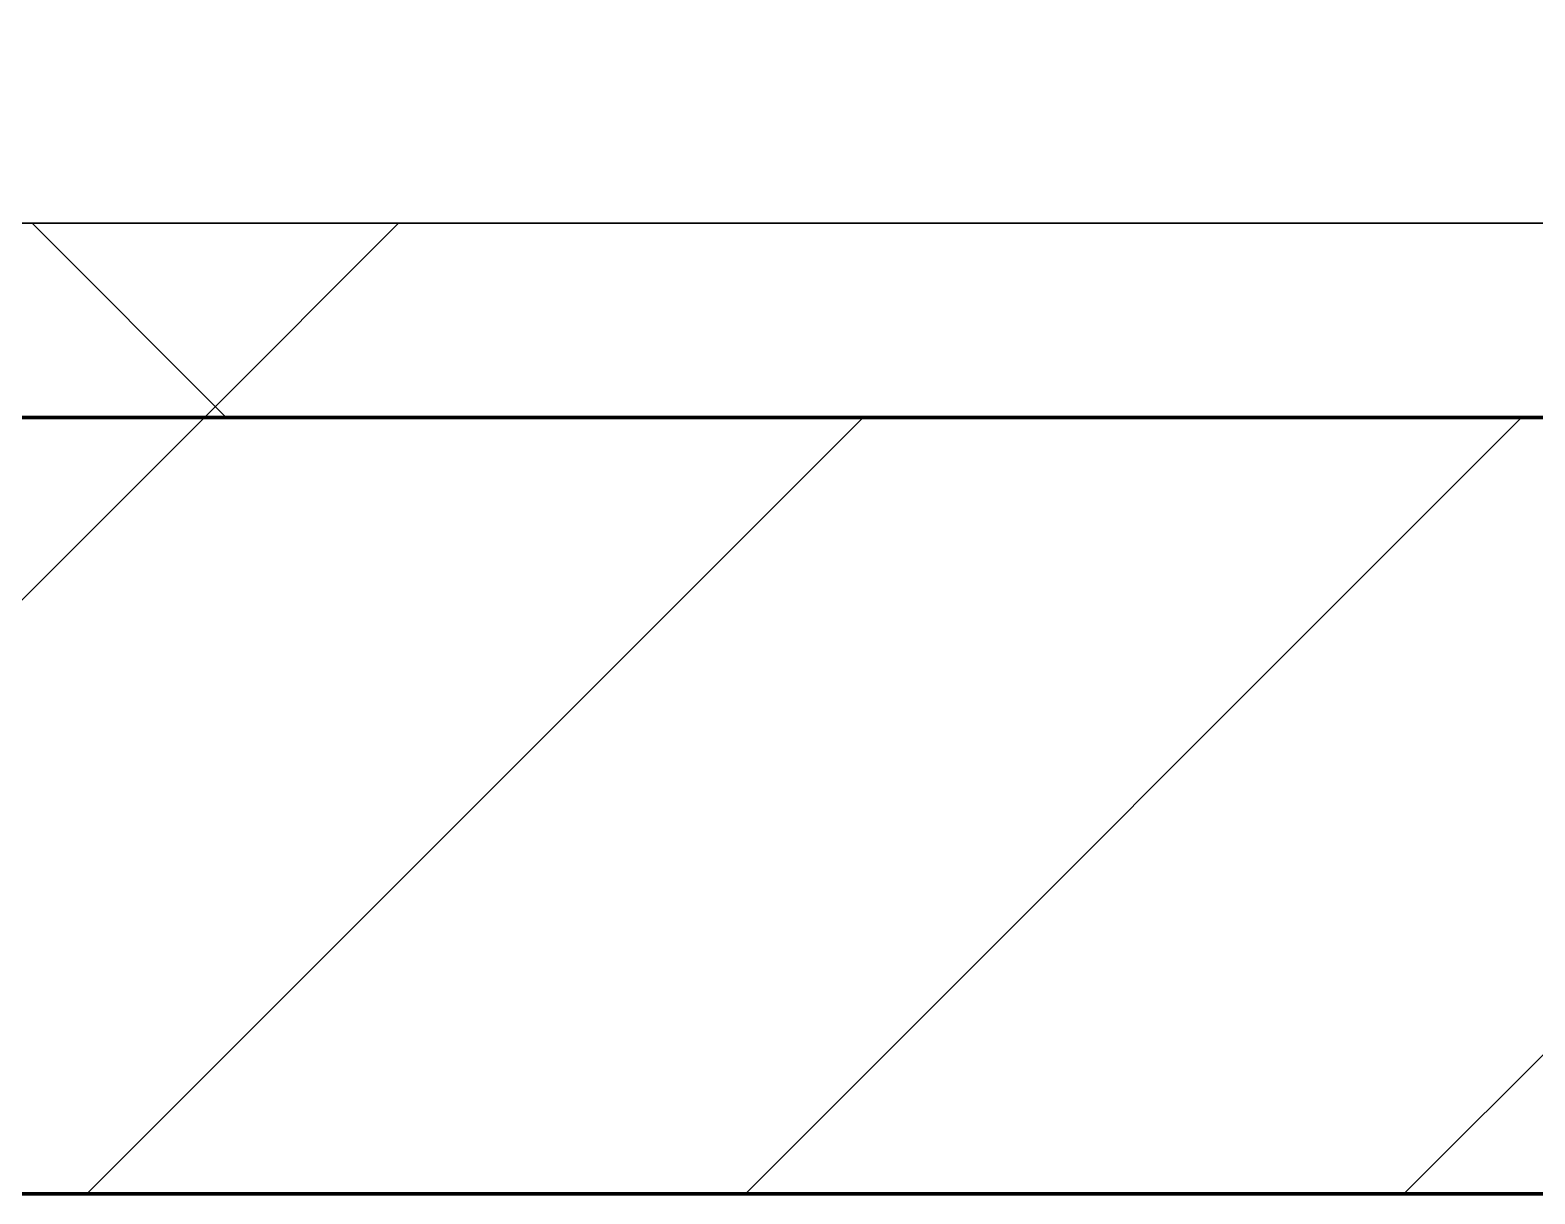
# Model space of a CAD drawing. Header units: millimetres. Extents: x -853432 to -773672, y -18171 to 22484.
# Drawn here: x -801482.4 to -801094.6, y -4021 to -3721.2 of the extents above; entities that cross this region are included whole.
import ezdxf
from ezdxf.xclip import XClip

# ---------------------------------------------------------------- set-up
doc = ezdxf.new("R2010")
doc.units = ezdxf.units.MM
doc.header["$XCLIPFRAME"] = 0
for name, color, linetype, lineweight in [('A-GLAZ-CURT', 2, 'Continuous', 9), ('A-WALL', 5, 'Continuous', 35), ('A-WALL-FNSH', 2, 'Continuous', 35), ('A-WALL-PATT', 1, 'Continuous', 35)]:
    doc.layers.add(name, color=color, linetype=linetype, lineweight=lineweight)
doc.layers.add('A11_ALU.SOLID SHEET', color=2, linetype='Continuous')

# ---------------------------------------------------------------- blocks, each defined once
blk = doc.blocks.new('PPLS-PP19_Custom Tile Pattern - Custom Tile Pattern-V142-4251-01 ENLARGED CONCOURSE LEVEL - REFLECTED CEILING PLAN - SHEET 2')
at = {"layer": 'A-GLAZ-CURT'}
for p, q in [((-300, 0), (300, 0)), ((300, 0), (-300, 0)), ((195.99, 0), (213.31, 0)), ((213.31, 0), (195.99, 0)), ((230.06, 0), (300, 0)), ((-300, -50), (300, -50)), ((300, -50), (-300, -50))]:
    blk.add_line(p, q, dxfattribs=at)
for points, knots in [([(291.72, 0), (281.01, 0), (251.45, 0), (207.11, 0), (177.41, 0), (159.34, 0), (158.33, 0), (158.3, 0)], [-276.94687, -276.94687, -276.94687, -276.94687, -244.693688, -187.987675, -143.776725, -129.632772, -123.352749, -123.352749, -123.352749, -123.352749]), ([(159.07, 0), (159.13, 0), (160.84, 0), (165.21, 0), (174.15, 0), (185.98, 0), (208.82, 0), (219.42, 0), (230.06, 0)], [-115.643202, -115.643202, -115.643202, -115.643202, -114.681583, -87.660824, -65.295536, -41.623857, -24.459831, 0, 0, 0, 0]), ([(247.1, 0), (246.76, 0), (245.04, 0), (238.34, 0), (226.56, 0), (221.1, 0), (200.27, 0), (182.99, 0), (174.27, 0), (169.67, 0), (168.99, 0)], [-9649.085549, -9649.085549, -9649.085549, -9649.085549, -9581.591397, -9406.094246, -9221.510254, -9016.44624, -8717.832359, -8253.978395, -8152.463617, -8069.855175, -8069.855175, -8069.855175, -8069.855175]), ([(215.22, 0), (214.62, 0), (210.55, 0), (203.98, 0), (187.54, 0), (175.3, 0), (169.49, 0)], [-203.825446, -203.825446, -203.825446, -203.825446, -198.527383, -184.406837, -162.427601, -142.916156, -142.916156, -142.916156, -142.916156]), ([(171.51, 0), (176.48, 0), (193.23, 0), (201.73, 0), (208.81, 0), (213.9, 0), (241.96, 0), (266.73, 0), (281.71, 0), (291.71, 0), (296.52, 0), (297.86, 0), (298.09, 0)], [-7971.819559, -7971.819559, -7971.819559, -7971.819559, -7784.112253, -7606.717214, -7289.299508, -7042.621073, -6582.165592, -6068.460911, -5766.029927, -5566.724884, -5280.360606, -5199.253518, -5199.253518, -5199.253518, -5199.253518]), ([(172.07, 0), (177.66, 0), (187.87, 0), (201.08, 0), (207.47, 0), (213.96, 0), (215.11, 0)], [-255.364076, -255.364076, -255.364076, -255.364076, -237.955587, -223.92608, -215.862851, -208.75215, -208.75215, -208.75215, -208.75215]), ([(300, 0), (288.22, 0), (262, 0), (230.43, 0), (219.94, 0), (219.02, 0)], [-12528.858583, -12528.858583, -12528.858583, -12528.858583, -11905.454923, -11162.864862, -10856.732305, -10856.732305, -10856.732305, -10856.732305]), ([(219.9, 0), (220.86, 0), (227.84, 0), (242.06, 0), (246.54, 0), (246.96, 0)], [-10670.940496, -10670.940496, -10670.940496, -10670.940496, -10511.382485, -9925.173265, -9834.877357, -9834.877357, -9834.877357, -9834.877357]), ([(284.76, 0), (284.76, 0), (285.09, 0), (287.21, 0), (290.23, 0), (291.59, 0)], [-4110.630118, -4110.630118, -4110.630118, -4110.630118, -4053.389046, -3959.664717, -3889.802614, -3889.802614, -3889.802614, -3889.802614]), ([(297.38, 0), (295.84, 0), (291.62, 0), (285.38, 0), (284.87, 0)], [-4803.172655, -4803.172655, -4803.172655, -4803.172655, -4358.271401, -4143.037883, -4143.037883, -4143.037883, -4143.037883]), ([(292.23, 0), (292.55, 0), (295.17, 0), (297.76, 0), (300, 0)], [-3878.983974, -3878.983974, -3878.983974, -3878.983974, -3862.421465, -3746.95702, -3746.95702, -3746.95702, -3746.95702])]:
    blk.add_open_spline(points, degree=3, knots=knots, dxfattribs=at)
blk.add_open_spline([(300, 0), (297.44, 0), (294.88, 0), (292.32, 0)], degree=3, dxfattribs=at)
blk = doc.blocks.new('PPLS-PP19_Custom Tile Pattern - Custom Tile Pattern-V143-4251-01 ENLARGED CONCOURSE LEVEL - REFLECTED CEILING PLAN - SHEET 2')
at = {"layer": 'A-GLAZ-CURT'}
for p, q in [((-300, 0), (300, 0)), ((300, 0), (-300, 0)), ((-293.07, 0), (-275.75, 0)), ((-275.75, 0), (-293.07, 0)), ((-222.32, 0), (-205, 0)), ((-205, 0), (-222.32, 0)), ((-300, -50), (300, -50)), ((300, -50), (-300, -50))]:
    blk.add_line(p, q, dxfattribs=at)
at = {"layer": 'A-GLAZ-CURT', "flags": 128}
for points in [[(-300, 0), (-291.56, 0), (-283.3, 0), (-275.2, 0), (-267.26, 0), (-259.45, 0), (-251.77, 0), (-244.2, 0), (-236.74, 0), (-229.36, 0), (-222.06, 0), (-214.83, 0), (-207.71, 0), (-200.76, 0), (-194.02, 0), (-187.54, 0), (-181.38, 0), (-175.58, 0), (-170.38, 0)], [(-170.38, 0), (-174.47, 0), (-179.49, 0), (-184.81, 0), (-190.44, 0), (-196.37, 0), (-202.58, 0), (-209.04, 0), (-215.73, 0), (-222.63, 0), (-229.72, 0), (-236.97, 0), (-244.39, 0), (-251.96, 0), (-259.67, 0), (-267.51, 0), (-275.48, 0), (-283.55, 0), (-291.73, 0), (-300, 0)], [(-170.25, 0), (-165.64, 0), (-162.01, 0), (-159.53, 0), (-157.46, 0), (-154.52, 0), (-149.42, 0), (-141.84, 0), (-132.81, 0), (-126.08, 0)], [(-125.17, 0), (-128.55, 0), (-134.16, 0), (-140.03, 0), (-145.5, 0), (-150.63, 0), (-155.53, 0), (-160.27, 0), (-164.95, 0), (-169.65, 0)]]:
    blk.add_lwpolyline(points, dxfattribs=at)
at = {"layer": 'A-GLAZ-CURT'}
for points, knots in [([(-300, 0), (-284.65, 0), (-236.57, 0), (-174.61, 0), (-129.95, 0), (-112.4, 0), (-104.38, 0), (-101.47, 0)], [-5323.127839, -5323.127839, -5323.127839, -5323.127839, -4502.809032, -2700.551212, -1002.059161, -460.363443, -225.888703, -225.888703, -225.888703, -225.888703]), ([(-171.17, 0), (-184.6, 0), (-218.63, 0), (-262.56, 0), (-294.48, 0), (-300, 0)], [-16151.889957, -16151.889957, -16151.889957, -16151.889957, -15131.813646, -13729.592194, -13439.944408, -13439.944408, -13439.944408, -13439.944408]), ([(-137.88, 0), (-140.56, 0), (-147.66, 0), (-147.69, 0), (-158.72, 0), (-174.02, 0), (-185.59, 0), (-209.77, 0), (-232.01, 0), (-255.22, 0), (-262.59, 0), (-264.9, 0), (-265.4, 0)], [-3187.727384, -3187.727384, -3187.727384, -3187.727384, -2919.378265, -2477.344047, -2237.412286, -2029.680487, -1755.085331, -1400.429864, -858.079193, -543.655514, -208.940337, 0, 0, 0, 0]), ([(-258.6, 0), (-257.91, 0), (-254.26, 0), (-241.25, 0), (-225.99, 0), (-213.1, 0), (-200.2, 0), (-187.01, 0), (-176.88, 0), (-171.08, 0)], [-5722.54675, -5722.54675, -5722.54675, -5722.54675, -5657.471696, -5413.335975, -5017.494783, -4832.723979, -4666.091899, -4349.945572, -4071.073527, -4071.073527, -4071.073527, -4071.073527]), ([(-133.82, 0), (-135.51, 0), (-137.8, 0), (-149.31, 0), (-162.01, 0), (-177.91, 0), (-199.46, 0), (-216.65, 0), (-231.26, 0), (-233.46, 0), (-234, 0)], [-2731.647847, -2731.647847, -2731.647847, -2731.647847, -2418.507304, -2308.929706, -2113.765672, -1763.376603, -1422.553702, -978.033455, -846.069444, -682.911962, -682.911962, -682.911962, -682.911962]), ([(-233.49, 0), (-233.44, 0), (-232.38, 0), (-230.74, 0), (-225.3, 0), (-223.63, 0)], [-455.274641, -455.274641, -455.274641, -455.274641, -440.605512, -119.536984, 0, 0, 0, 0]), ([(-223.63, 0), (-219.39, 0), (-206.17, 0), (-188.58, 0), (-169.02, 0), (-152.12, 0), (-136.84, 0), (-127.33, 0), (-124.19, 0), (-123.43, 0), (-123.28, 0)], [-5463.295695, -5463.295695, -5463.295695, -5463.295695, -5161.076232, -4739.070012, -4465.409639, -4149.119819, -3839.893365, -3647.167523, -3488.92562, -3439.852845, -3439.852845, -3439.852845, -3439.852845]), ([(-170.4, 0), (-169.15, 0), (-164.33, 0), (-158.7, 0), (-157.22, 0)], [-4060.31962, -4060.31962, -4060.31962, -4060.31962, -4000.813434, -3840.635403, -3840.635403, -3840.635403, -3840.635403]), ([(-101.94, 0), (-111.77, 0), (-133, 0), (-157.73, 0), (-170.39, 0)], [-18185.849118, -18185.849118, -18185.849118, -18185.849118, -17136.203329, -16171.804183, -16171.804183, -16171.804183, -16171.804183]), ([(-152.35, 0), (-151.03, 0), (-147.71, 0), (-143.57, 0), (-138.62, 0)], [-3494.978217, -3494.978217, -3494.978217, -3494.978217, -3371.022232, -3227.460399, -3227.460399, -3227.460399, -3227.460399]), ([(-118.78, 0), (-121.86, 0), (-126.28, 0), (-136.96, 0), (-147.46, 0), (-150.03, 0), (-150.57, 0)], [-5938.474035, -5938.474035, -5938.474035, -5938.474035, -5700.061948, -5508.838257, -5298.784692, -5196.16478, -5196.16478, -5196.16478, -5196.16478]), ([(-150.34, 0), (-150.07, 0), (-147.75, 0), (-142.6, 0), (-127.26, 0), (-107.3, 0), (-90.42, 0), (-75.26, 0), (-68.41, 0), (-65.12, 0), (-63.63, 0)], [-4948.728362, -4948.728362, -4948.728362, -4948.728362, -4883.323924, -4440.880425, -4054.690705, -3793.097032, -3402.597032, -3144.956779, -3050.982048, -2969.237017, -2969.237017, -2969.237017, -2969.237017]), ([(-26.75, 0), (-27.82, 0), (-36.18, 0), (-53.55, 0), (-78.2, 0), (-110.94, 0), (-130.52, 0), (-147.74, 0), (-149.07, 0)], [-8718.362214, -8718.362214, -8718.362214, -8718.362214, -8532.293389, -8073.216054, -7508.296369, -7004.680444, -6449.282163, -6277.220794, -6277.220794, -6277.220794, -6277.220794]), ([(-148.23, 0), (-146.94, 0), (-140.15, 0), (-137.28, 0), (-133.93, 0), (-128.78, 0), (-126.5, 0)], [-6162.058746, -6162.058746, -6162.058746, -6162.058746, -6017.569127, -5560.701257, -5364.112219, -5231.017328, -5231.017328, -5231.017328, -5231.017328]), ([(-101.44, 0), (-101.74, 0), (-109.86, 0), (-122.65, 0), (-139.03, 0), (-146.11, 0), (-146.95, 0)], [-1390.379834, -1390.379834, -1390.379834, -1390.379834, -1374.161226, -945.742622, -741.901385, -489.130243, -489.130243, -489.130243, -489.130243]), ([(-146.69, 0), (-146.59, 0), (-145.49, 0), (-135.69, 0), (-128.29, 0), (-125.15, 0)], [-420.34245, -420.34245, -420.34245, -420.34245, -406.956646, -290.263673, 0, 0, 0, 0]), ([(-127.41, 0), (-131.63, 0), (-133.16, 0), (-134.09, 0), (-134.15, 0)], [-8540.990293, -8540.990293, -8540.990293, -8540.990293, -8266.114998, -8246.473386, -8246.473386, -8246.473386, -8246.473386]), ([(-134.15, 0), (-133.32, 0), (-130.31, 0), (-117.33, 0), (-92.04, 0), (-74.02, 0), (-62.74, 0), (-60.36, 0), (-59.97, 0)], [-7657.439573, -7657.439573, -7657.439573, -7657.439573, -7293.749979, -6839.55839, -6236.997189, -5713.340575, -5140.470607, -5006.787413, -5006.787413, -5006.787413, -5006.787413]), ([(-120.13, 0), (-120.14, 0), (-120.24, 0), (-121.3, 0), (-129.25, 0), (-133.82, 0)], [-2933.992132, -2933.992132, -2933.992132, -2933.992132, -2920.575025, -2840.280255, -2731.647847, -2731.647847, -2731.647847, -2731.647847]), ([(-113.43, 0), (-113.44, 0), (-113.96, 0), (-119.73, 0), (-125.43, 0), (-127.03, 0), (-127.41, 0)], [-328.499627, -328.499627, -328.499627, -328.499627, -282.672656, -98.539552, -24.539552, 0, 0, 0, 0]), ([(-126.5, 0), (-122.44, 0), (-108.71, 0), (-86.68, 0), (-63.44, 0), (-54.4, 0), (-48.53, 0), (-38.89, 0), (-33.7, 0), (-32.49, 0)], [-5231.017328, -5231.017328, -5231.017328, -5231.017328, -4994.692869, -4542.524482, -4008.285538, -3689.699207, -3546.54457, -3315.260113, -3241.350495, -3241.350495, -3241.350495, -3241.350495]), ([(-125.15, 0), (-124.93, 0), (-121.96, 0), (-113.01, 0), (-98.9, 0), (-85.29, 0), (-71.67, 0), (-65.93, 0), (-65.07, 0)], [-3362.7396, -3362.7396, -3362.7396, -3362.7396, -3342.215224, -3074.362186, -2902.289527, -2605.247022, -2322.099534, -2241.8264, -2241.8264, -2241.8264, -2241.8264]), ([(-122.08, 0), (-122.01, 0), (-121.69, 0), (-121.2, 0), (-120.88, 0)], [-3136.336417, -3136.336417, -3136.336417, -3136.336417, -3110.304437, -3035.164275, -3035.164275, -3035.164275, -3035.164275]), ([(-36.33, 0), (-36.43, 0), (-37.27, 0), (-45.02, 0), (-46.13, 0), (-60.59, 0), (-81.23, 0), (-99.51, 0), (-114.02, 0), (-117.28, 0), (-118.78, 0)], [-1855.773136, -1855.773136, -1855.773136, -1855.773136, -1810.870157, -1672.078046, -1405.135169, -1060.00838, -740.068933, -229.489605, -116.330425, 0, 0, 0, 0]), ([(-117.74, 0), (-117.19, 0), (-114.78, 0), (-113.43, 0), (-113.43, 0)], [-821.249067, -821.249067, -821.249067, -821.249067, -394.672656, -330.879064, -330.879064, -330.879064, -330.879064]), ([(-36.62, 0), (-36.62, 0), (-40.35, 0), (-44.32, 0), (-58.97, 0), (-85.2, 0), (-107.61, 0), (-116.56, 0), (-117.56, 0)], [-4069.478503, -4069.478503, -4069.478503, -4069.478503, -3858.647035, -3538.256648, -2842.901703, -2193.204658, -1433.981041, -985.49888, -985.49888, -985.49888, -985.49888]), ([(-115.82, 0), (-114.96, 0), (-111.39, 0), (-104.99, 0), (-102.13, 0)], [-5724.064692, -5724.064692, -5724.064692, -5724.064692, -5430.283136, -5236.91025, -5236.91025, -5236.91025, -5236.91025]), ([(9.32, 0), (9.08, 0), (7.65, 0), (2.57, 0), (-12.23, 0), (-25.64, 0), (-40, 0), (-56.24, 0), (-75.59, 0), (-94, 0), (-112.01, 0), (-114.94, 0), (-115.63, 0)], [-2922.926651, -2922.926651, -2922.926651, -2922.926651, -2882.788014, -2720.818881, -2518.50168, -2125.455881, -1792.521578, -1466.981642, -1208.454564, -789.402658, -501.969187, -243.577221, -243.577221, -243.577221, -243.577221]), ([(-101.48, 0), (-99.69, 0), (-92.91, 0), (-71.33, 0), (-42.53, 0), (-12.78, 0), (4.23, 0), (9.64, 0), (10.14, 0), (10.18, 0)], [-5222.48466, -5222.48466, -5222.48466, -5222.48466, -5103.229623, -4799.173296, -4065.652676, -3589.737505, -3285.047089, -3066.359526, -3044.715262, -3044.715262, -3044.715262, -3044.715262]), ([(-72.93, 0), (-75.51, 0), (-84.07, 0), (-94.62, 0), (-101.44, 0)], [-19442.345229, -19442.345229, -19442.345229, -19442.345229, -18935.241197, -18203.526895, -18203.526895, -18203.526895, -18203.526895]), ([(-91.46, 0), (-90.09, 0), (-84.7, 0), (-77.43, 0), (-72.73, 0), (-72.64, 0), (-72.64, 0)], [-19832.387487, -19832.387487, -19832.387487, -19832.387487, -19753.885894, -19541.04734, -19478.625389, -19471.062469, -19471.062469, -19471.062469, -19471.062469]), ([(-63.96, 0), (-64.13, 0), (-72.5, 0), (-80.63, 0), (-86.16, 0)], [-2171.769325, -2171.769325, -2171.769325, -2171.769325, -2007.031671, -1681.3698, -1681.3698, -1681.3698, -1681.3698]), ([(-29.03, 0), (-33.97, 0), (-43.74, 0), (-56.37, 0), (-71.66, 0), (-77.83, 0), (-82.66, 0), (-83.28, 0), (-83.28, 0)], [-2680.714891, -2680.714891, -2680.714891, -2680.714891, -2413.671296, -2161.752162, -2006.592567, -1646.621388, -1424.436217, -1393.971743, -1393.971743, -1393.971743, -1393.971743]), ([(-83.28, 0), (-83.28, 0), (-82.91, 0), (-76.14, 0), (-62.97, 0), (-48.14, 0), (-36.78, 0), (-34.18, 0), (-32.51, 0)], [-1393.4169, -1393.4169, -1393.4169, -1393.4169, -1353.722004, -1274.333717, -1073.56893, -651.549973, -296.515819, -108.592735, -108.592735, -108.592735, -108.592735]), ([(-66.39, 0), (-66.39, 0), (-63.63, 0), (-53.86, 0), (-38.71, 0), (-33.47, 0)], [-2493.31794, -2493.31794, -2493.31794, -2493.31794, -2315.303971, -1809.437387, -999.289695, -999.289695, -999.289695, -999.289695]), ([(31.18, 0), (25.97, 0), (11.99, 0), (-16.92, 0), (-47.42, 0), (-65.77, 0), (-66.37, 0), (-66.38, 0)], [-4496.803627, -4496.803627, -4496.803627, -4496.803627, -4222.080604, -3745.412743, -2981.410125, -2542.574734, -2498.224237, -2498.224237, -2498.224237, -2498.224237]), ([(-63.63, 0), (-61.49, 0), (-57.39, 0), (-54.49, 0), (-45.2, 0), (-40.79, 0), (-40.46, 0), (-40.44, 0)], [-2969.237017, -2969.237017, -2969.237017, -2969.237017, -2851.217951, -2734.127174, -2474.780881, -2410.990208, -2350.645972, -2350.645972, -2350.645972, -2350.645972]), ([(-58.83, 0), (-58.37, 0), (-57.29, 0), (-54.23, 0), (-46.33, 0), (-42.62, 0), (-41.76, 0)], [-4859.52896, -4859.52896, -4859.52896, -4859.52896, -4680.891996, -4469.85053, -4321.566175, -4270.495146, -4270.495146, -4270.495146, -4270.495146]), ([(-51.83, 0), (-51.83, 0), (-51.78, 0), (-47.4, 0), (-46.01, 0), (-40.22, 0), (-36.78, 0)], [-632.814994, -632.814994, -632.814994, -632.814994, -627.965721, -508.377888, -260.442412, 0, 0, 0, 0]), ([(35.48, 0), (35.33, 0), (31.29, 0), (24.07, 0), (12.82, 0), (-2.9, 0), (-20.62, 0), (-32.81, 0), (-44.85, 0), (-51.43, 0), (-51.79, 0)], [-2321.679171, -2321.679171, -2321.679171, -2321.679171, -2313.748533, -2106.613311, -1925.670641, -1617.263037, -1290.787923, -1039.307308, -819.71621, -644.910881, -644.910881, -644.910881, -644.910881]), ([(-41.76, 0), (-39.9, 0), (-37.72, 0), (-36.92, 0), (-36.77, 0)], [-4270.495146, -4270.495146, -4270.495146, -4270.495146, -4161.040818, -4106.245333, -4106.245333, -4106.245333, -4106.245333]), ([(-36.29, 0), (-36.29, 0), (-34.66, 0), (-28.88, 0), (-26.95, 0), (-26.54, 0)], [-9150.272121, -9150.272121, -9150.272121, -9150.272121, -9057.163041, -8919.836787, -8834.607043, -8834.607043, -8834.607043, -8834.607043]), ([(-33.16, 0), (-33.01, 0), (-32.44, 0), (-31.16, 0), (-30.52, 0)], [-2389.676162, -2389.676162, -2389.676162, -2389.676162, -2357.633367, -2323.618664, -2323.618664, -2323.618664, -2323.618664]), ([(-32.48, 0), (-32.27, 0), (-31.25, 0), (-29.94, 0), (-28.57, 0)], [-107.228596, -107.228596, -107.228596, -107.228596, -83.513472, 0, 0, 0, 0]), ([(-32.34, 0), (-26.28, 0), (-16.36, 0), (8.61, 0), (15.02, 0), (22.91, 0), (31, 0), (39.04, 0), (51.19, 0), (58.74, 0), (61.34, 0), (61.45, 0)], [-3238.248822, -3238.248822, -3238.248822, -3238.248822, -2864.387349, -2439.246196, -2084.094819, -1956.422387, -1818.904206, -1645.594513, -1443.202566, -1228.752106, -1120.932285, -1120.932285, -1120.932285, -1120.932285]), ([(35.49, 0), (32.23, 0), (22.16, 0), (2.64, 0), (-17.84, 0), (-30.57, 0), (-31.82, 0), (-32, 0)], [-3969.515219, -3969.515219, -3969.515219, -3969.515219, -3766.694881, -3333.063701, -2994.501669, -2698.150104, -2614.070998, -2614.070998, -2614.070998, -2614.070998]), ([(30.82, 0), (29.27, 0), (20.14, 0), (3.54, 0), (-14.59, 0), (-28.88, 0), (-31.35, 0)], [-10462.034656, -10462.034656, -10462.034656, -10462.034656, -10363.088938, -9884.23066, -9424.652049, -9299.586361, -9299.586361, -9299.586361, -9299.586361]), ([(-31.34, 0), (-28.39, 0), (-16.99, 0), (5.15, 0), (25.79, 0), (36.43, 0)], [-6062.162279, -6062.162279, -6062.162279, -6062.162279, -5862.463379, -5340.621928, -4785.429152, -4785.429152, -4785.429152, -4785.429152]), ([(-30.76, 0), (-30.73, 0), (-29.99, 0), (-23.47, 0), (-15.75, 0), (-15.19, 0)], [-54176.191683, -54176.191683, -54176.191683, -54176.191683, -54157.274271, -53749.15266, -53717.791567, -53717.791567, -53717.791567, -53717.791567]), ([(-30.52, 0), (-27.11, 0), (-17.83, 0), (5.99, 0), (22.06, 0), (34, 0), (36.32, 0), (36.43, 0)], [-2323.618664, -2323.618664, -2323.618664, -2323.618664, -2142.497158, -1716.209403, -1206.526904, -1089.329421, -1083.323792, -1083.323792, -1083.323792, -1083.323792]), ([(-13, 0), (-14.35, 0), (-17.68, 0), (-25.97, 0), (-29.52, 0), (-30.21, 0)], [-55207.591944, -55207.591944, -55207.591944, -55207.591944, -54789.006179, -54461.685999, -54290.791712, -54290.791712, -54290.791712, -54290.791712]), ([(8.33, 0), (8.19, 0), (7.18, 0), (0.32, 0), (-13.89, 0), (-24.92, 0), (-29.03, 0)], [-3574.286521, -3574.286521, -3574.286521, -3574.286521, -3526.962355, -3285.499107, -2903.012179, -2680.714891, -2680.714891, -2680.714891, -2680.714891]), ([(-28.98, 0), (-28.66, 0), (-27.39, 0), (-24.45, 0), (-22.56, 0)], [-166.548282, -166.548282, -166.548282, -166.548282, -102.06493, 0, 0, 0, 0]), ([(-28.57, 0), (-26.93, 0), (-20.29, 0), (-11.45, 0), (2.08, 0), (13.15, 0), (21.24, 0), (24.62, 0), (24.72, 0), (24.72, 0)], [-5361.429781, -5361.429781, -5361.429781, -5361.429781, -5261.36855, -5050.479954, -4785.90057, -4596.498881, -4445.288762, -4384.376941, -4376.041937, -4376.041937, -4376.041937, -4376.041937]), ([(-22.56, 0), (-20.27, 0), (-17.03, 0), (-11.36, 0), (-7.66, 0), (-6.6, 0), (-6.44, 0)], [-56468.192263, -56468.192263, -56468.192263, -56468.192263, -56344.022017, -56303.229861, -56166.290093, -56124.392176, -56124.392176, -56124.392176, -56124.392176]), ([(-15.19, 0), (-13.07, 0), (7.48, 0), (42.82, 0), (77.18, 0), (97.99, 0), (104.5, 0)], [-461.142613, -461.142613, -461.142613, -461.142613, -429.606584, -390.253598, -346.313304, -326.108732, -326.108732, -326.108732, -326.108732])]:
    blk.add_open_spline(points, degree=3, knots=knots, dxfattribs=at)
for points in [[(-101.31, 0), (-98.54, 0), (-95.33, 0), (-91.46, 0)], [(-86.16, 0), (-90.92, 0), (-95.76, 0), (-100.85, 0)], [(-39.84, 0), (-39.08, 0), (-38.11, 0), (-37.36, 0)], [(-36.78, 0), (-35.44, 0), (-34.03, 0), (-32.56, 0)], [(-32.94, 0), (-34.45, 0), (-35.57, 0), (-36.04, 0)], [(-32.38, 0), (-30.83, 0), (-29.77, 0), (-29.19, 0)]]:
    blk.add_open_spline(points, degree=3, dxfattribs=at)
blk = doc.blocks.new('*U634')
at = {"layer": 'A-GLAZ-CURT'}
for name, p in [('PPLS-PP19_Custom Tile Pattern - Custom Tile Pattern-V142-4251-01 ENLARGED CONCOURSE LEVEL - REFLECTED CEILING PLAN - SHEET 2', (34202.37, -7350)), ('PPLS-PP19_Custom Tile Pattern - Custom Tile Pattern-V143-4251-01 ENLARGED CONCOURSE LEVEL - REFLECTED CEILING PLAN - SHEET 2', (34802.37, -7350))]:
    blk.add_blockref(name, p, dxfattribs=at)
blk = doc.blocks.new('*U1213')
blk.add_lwpolyline([(22690, -750), (19166.45, -750), (19116.45, -700), (18966.44, -550), (-101025.39, -550), (-101025.39, -6704.96), (-96300, -6704.96), (-96300, -7350), (-94497.63, -7350), (17250, -7350), (17250, -6849.96), (18300, -6849.96), (22690, -6849.96)], close=True)

msp = doc.modelspace()

# ---------------------------------------------------------------- block references
at = {"layer": 'A11_ALU.SOLID SHEET'}
ref = msp.add_blockref('*U1213', (-744682.37, 3579.02), dxfattribs=at)
XClip(ref).set_block_clipping_path([(-104690.1238047112, -9620.0029952966), (-34092.6543255156, 14392.9971737705)])

# ---------------------------------------------------------------- next in the draw order: hatches: boundary and pattern name
at = {"layer": 'A-WALL-PATT', "lineweight": 9}
h = msp.add_hatch(dxfattribs=at)
h.set_pattern_fill('FP_4', color=256, style=0, pattern_type=2)
h.set_pattern_definition([(45, (0, 0), (-212.13203, 212.13203), []), (135, (0, 0), (-212.13203, -212.13203), [])])
h.paths.add_polyline_path([(-779464.45, -3820.98), (-778775.03, -3820.98), (-778775.03, -3770.98), (-827933.88, -3770.98), (-828045.79, -3820.98), (-779602.34, -3820.98)])
h.paths.add_polyline_path([(-828965.42, -3820.98), (-828156.1, -3820.98), (-828044.19, -3770.98), (-841032.37, -3770.98), (-841032.37, -3820.98), (-829103.3, -3820.98)])
h = msp.add_hatch(dxfattribs=at)
h.set_pattern_fill('FP_2', color=256, style=0, pattern_type=2)
h.set_pattern_definition([(45, (0, 0), (-84.852814, 84.852814), [])])
h.paths.add_polyline_path([(-779326.57, -4020.98), (-778775.03, -4020.98), (-778775.03, -3820.98), (-828045.79, -3820.98), (-828336.65, -3950.93), (-828355, -3909.85), (-828156.1, -3820.98), (-841232.37, -3820.98), (-841232.37, -4020.98), (-779878.11, -4020.98)])
h.paths.add_polyline_path([(-828280, -3860.98), (-828285, -3859.64), (-828288.66, -3855.98), (-828289.66, -3848.39), (-828287.07, -3844.76), (-828282.59, -3841.32), (-828280, -3840.98), (-828272.93, -3843.91), (-828270.34, -3848.39), (-828270.34, -3851.81), (-828272.93, -3858.05), (-828279.18, -3860.64)])

# ---------------------------------------------------------------- next in the draw order: linework, layer by layer
at = {"layer": 'A-WALL', "color": 7, "lineweight": 70}
for p, q in [((-801980, -3820.98), (-799580, -3820.98)), ((-799580, -3820.98), (-801980, -3820.98)), ((-799580, -4020.98), (-801980, -4020.98))]:
    msp.add_line(p, q, dxfattribs=at)
at = {"layer": 'A-WALL-FNSH', "color": 250}
msp.add_line((-801980, -3770.98), (-799580, -3770.98), dxfattribs=at)

# ---------------------------------------------------------------- next in the draw order: block references
msp.add_blockref('*U634', (-835882.37, 3579.02))

doc.saveas('drawing.dxf')
